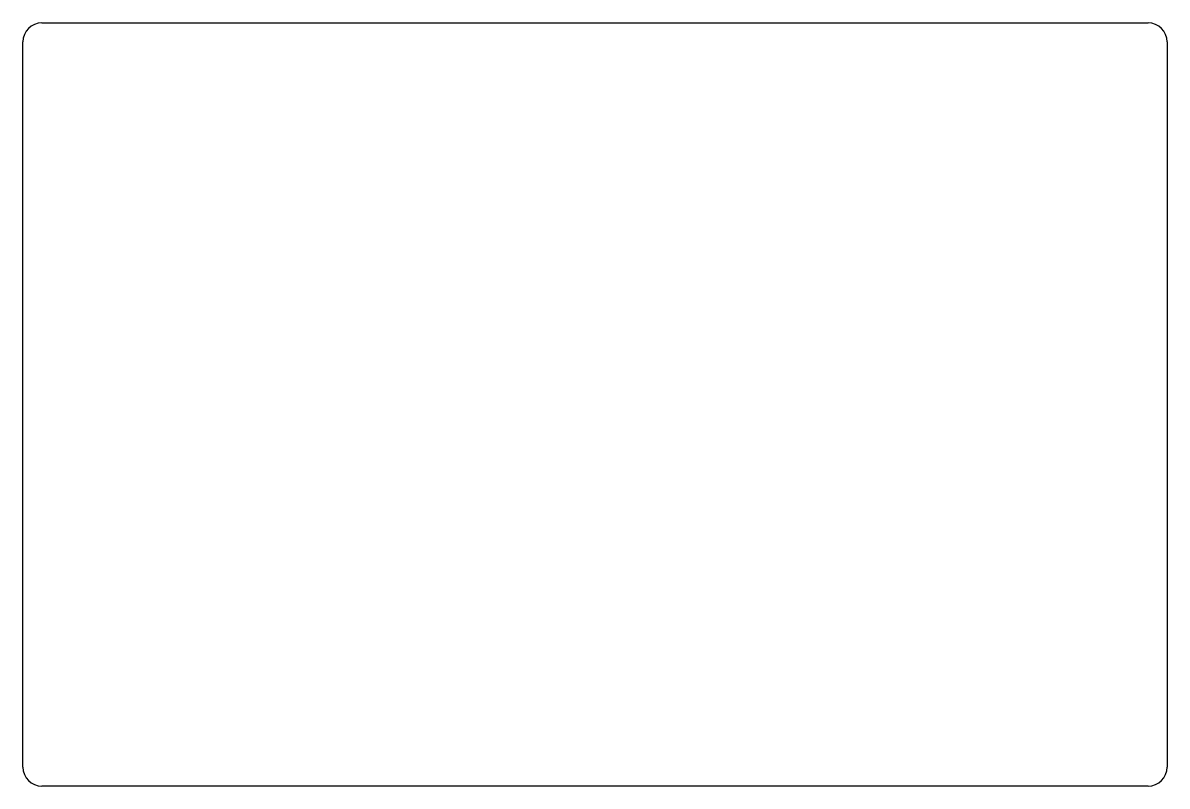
# Model space of a CAD drawing. Extents: x 0 to 180, y -120 to 0.
import ezdxf

# ---------------------------------------------------------------- set-up
doc = ezdxf.new("R2010")
doc.units = 0
doc.layers.add('BLACK', color=7, linetype='CONTINUOUS')

msp = doc.modelspace()

# ---------------------------------------------------------------- linework, layer by layer
at = {"layer": 'BLACK', "linetype": 'CONTINUOUS'}
for p, q in [((3, 0), (177, 0)), ((0, -117), (0, -3)), ((180, -3), (180, -117)), ((177, -120), (3, -120))]:
    msp.add_line(p, q, dxfattribs=at)
at = {"layer": 'BLACK'}
for centre, start, end in [((3, -3), 90, 180), ((177, -3), 0, 90), ((3, -117), -180, -90), ((177, -117), -90, 0)]:
    msp.add_arc(centre, 3, start, end, dxfattribs=at)

doc.saveas('drawing.dxf')
